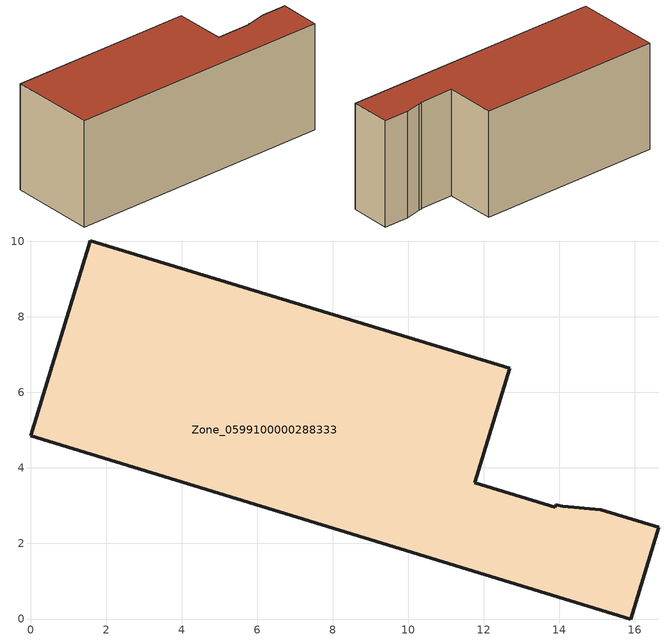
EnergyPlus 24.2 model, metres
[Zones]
Zone_0599100000288333
 floor ground (C_G): 15.1,2.9 16.64,2.43 15.89,0 0,4.86 1.58,10.01 12.69,6.64 11.76,3.61 13.89,2.96 13.91,3.03 14.09,2.98 z0
 wall outside (C_F): 15.89,0 16.64,2.43 15.1,2.9 14.09,2.98 13.91,3.03 13.89,2.96 11.76,3.61 12.69,6.64 1.58,10.01 0,4.86 15.89,0 z0:6.71
 roof outside (C_R): 16.64,2.43 15.1,2.9 14.09,2.98 13.91,3.03 13.89,2.96 11.76,3.61 12.69,6.64 1.58,10.01 0,4.86 15.89,0 z6.71
[BUILDING]
Pand.0599100000288333: North Axis=0; Terrain=City; Loads Convergence Tolerance Value=0.04; Temperature Convergence Tolerance Value=0.4; Solar Distribution=FullExterior; Maximum Number of Warmup Days=25; Minimum Number of Warmup Days=1
[Site:Location]
Rotterdam.The.Hague.AP_ZH_NLD Design_Conditions: Latitude=51.96; Longitude=4.45; Time Zone=1; Elevation=-4.5
[SITE:GROUNDTEMPERATURE:BUILDINGSURFACE]
18, 18, 18, 18, 18, 18, 18, 18, 18, 18, 18, 18
[MATERIAL] Thermal Absorptance=0.9; Solar Absorptance=0.7; Visible Absorptance=0.7
Name | Roughness | Thickness | Conductivity | Density | Specific Heat
G.TI.1975-1991 | MediumSmooth | 0.15 | 0.288461 | 540 | 1210
F.TI.1975-1991 | Rough | 0.3 | 0.230769 | 1920 | 840
R.TI.1975-1991 | MediumRough | 0.2 | 0.153846 | 1500 | 1000
[CONSTRUCTION]
C_G: G.TI.1975-1991
C_F: F.TI.1975-1991
C_R: R.TI.1975-1991
[ZONE]
Zone_0599100000288333: Type=1; Multiplier=1; Ceiling Height=Autocalculate; Volume=Autocalculate; Floor Area=autocalculate; Part of Total Floor Area=Yes
[ZONEINFILTRATION:DESIGNFLOWRATE]
Infil_Zone_0599100000288333: Zone or ZoneList or Space or SpaceList=Zone_0599100000288333; Schedule=AlwaysOn; Design Flow Rate Calculation Method=Flow/Area; Flow Rate per Floor Area=0.003; Constant Term Coefficient=1; Temperature Term Coefficient=0; Velocity Term Coefficient=0; Velocity Squared Term Coefficient=0
[HVACTEMPLATE:ZONE:IDEALLOADSAIRSYSTEM]
Zone_0599100000288333: Maximum Heating Supply Air Temperature=50; Minimum Cooling Supply Air Temperature=13; Maximum Heating Supply Air Humidity Ratio=0.0156; Minimum Cooling Supply Air Humidity Ratio=0.0077; Heating Limit=NoLimit; Cooling Limit=NoLimit; Dehumidification Control Type=ConstantSensibleHeatRatio; Cooling Sensible Heat Ratio=0.7; Dehumidification Setpoint=60; Humidification Control Type=None; Humidification Setpoint=30; Outdoor Air Method=None; Outdoor Air Flow Rate per Person=0.00944; Outdoor Air Flow Rate per Zone Floor Area=0; Outdoor Air Flow Rate per Zone=0; Demand Controlled Ventilation Type=None; Outdoor Air Economizer Type=NoEconomizer; Heat Recovery Type=None; Sensible Heat Recovery Effectiveness=0.7; Latent Heat Recovery Effectiveness=0.65
[ZONECONTROL:THERMOSTAT]
ThermostatControl_Zone_0599100000288333: Zone or ZoneList=Zone_0599100000288333; Control Type Schedule=DualSetpointControlType; Control 1=Thermostat_Zone_0599100000288333; Temperature Difference Between Cutout And Setpoint=0
[THERMOSTATSETPOINT:DUALSETPOINT]
Thermostat_Zone_0599100000288333: Heating Setpoint Temperature Schedule=HeatingSetpoint_Zone_0599100000288333; Cooling Setpoint Temperature Schedule=CoolingSetpoint_Zone_0599100000288333
[SCHEDULE:COMPACT]
HeatingSetpoint_Zone_0599100000288333: Through: 12/31, For: AllDays, Until: 24:00, 21
CoolingSetpoint_Zone_0599100000288333: Through: 12/31, For: AllDays, Until: 24:00, 24
DualSetpointControlType: Through: 12/31, For: AllDays, Until: 24:00, 4
AlwaysOn: Through: 12/31, For: AllDays, Until: 24:00, 1
